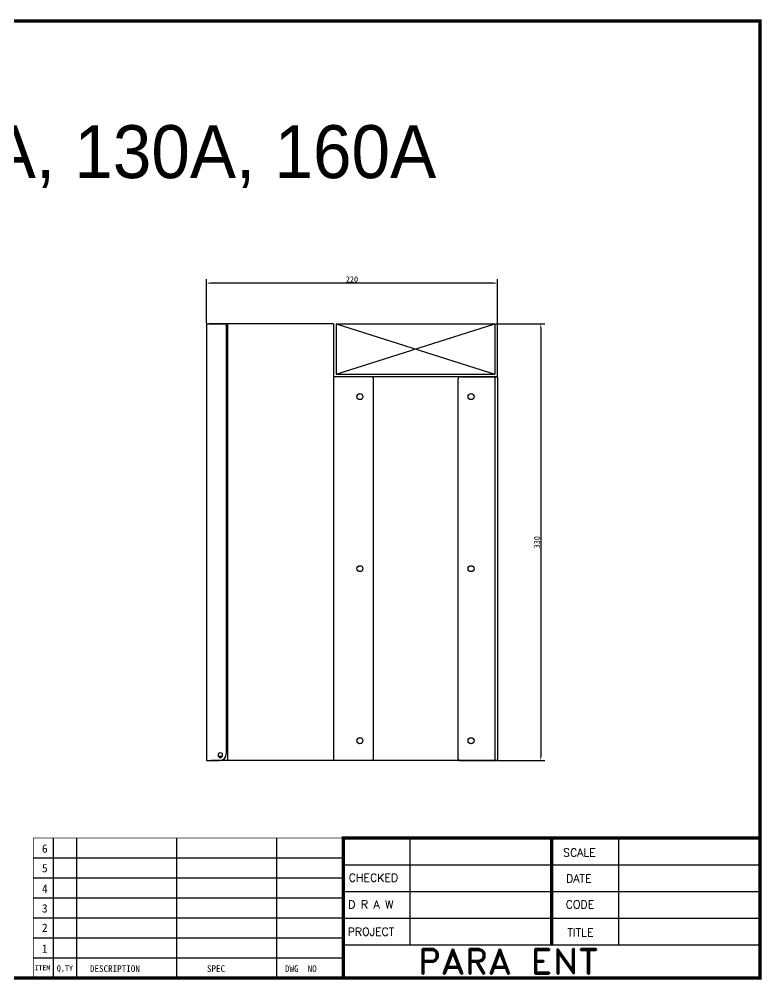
# Model space of a CAD drawing. Header units: millimetres. Extents: x 509 to 2769, y 363 to 1089.
# Drawn here: x 2208 to 2769, y 363 to 1089 of the extents above; entities that cross this region are included whole.
import ezdxf

# ---------------------------------------------------------------- set-up
doc = ezdxf.new("R2010")
doc.units = ezdxf.units.MM
for name, color, linetype in [('CASE', 7, 'Continuous'), ('CASE BRACKET', 7, 'Continuous'), ('CASE COVER', 7, 'Continuous'), ('FAN', 7, 'Continuous'), ('방열판', 7, 'Continuous')]:
    doc.layers.add(name, color=color, linetype=linetype)
doc.styles.add('ROMAND', font='romand', dxfattribs={"width": 1.1, "height": 8})
doc.styles.add('ROMANS', font='romans', dxfattribs={"height": 3})
doc.dimstyles.new('ISO-25', dxfattribs={"dimtxt": 4.5, "dimasz": 3, "dimexe": 3, "dimexo": 0.5, "dimtad": 1, "dimtxsty": 'Standard', "dimcen": 2.5, "dimclrd": 6, "dimclre": 6, "dimclrt": 1, "dimadec": 0, "dimazin": 0, "dimtfac": 1, "dimtmove": 0, "dimatfit": 3, "dimfxl": 3, "dimarcsym": 0})

# ---------------------------------------------------------------- blocks, each defined once
blk = doc.blocks.new('*D30')
at = {"color": 6, "lineweight": -2, "transparency": 16777216}
for p, q in [((2349.7, 859.05), (2349.7, 892.26)), ((2566.7, 889.26), (2352.7, 889.26)), ((2569.7, 819.05), (2569.7, 892.26))]:
    blk.add_line(p, q, dxfattribs=at)
at = {"color": 6, "transparency": 16777216}
for points in [[(2352.7, 889.76), (2352.7, 888.76), (2349.7, 889.26)], [(2566.7, 889.76), (2566.7, 888.76), (2569.7, 889.26)]]:
    blk.add_solid(points, dxfattribs=at)
at = {"layer": 'Defpoints', "color": 0, "transparency": 16777216}
for p in [(2349.7, 889.26), (2349.7, 858.55), (2569.7, 818.55)]:
    blk.add_point(p, dxfattribs=at)
at = {"color": 1, "transparency": 16777216, "insert": (2459.7, 892.13), "char_height": 4.5, "attachment_point": 5}
blk.add_mtext('220', dxfattribs=at)
blk = doc.blocks.new('*D31')
at = {"color": 6, "lineweight": -2, "transparency": 16777216}
for p, q in [((2568.2, 858.55), (2605.37, 858.55)), ((2602.37, 855.55), (2602.37, 531.55)), ((2570.2, 528.55), (2605.37, 528.55))]:
    blk.add_line(p, q, dxfattribs=at)
at = {"color": 6, "transparency": 16777216}
for points in [[(2601.87, 855.55), (2602.87, 855.55), (2602.37, 858.55)], [(2601.87, 531.55), (2602.87, 531.55), (2602.37, 528.55)]]:
    blk.add_solid(points, dxfattribs=at)
at = {"layer": 'Defpoints', "color": 0, "transparency": 16777216}
for p in [(2567.7, 858.55), (2569.7, 528.55), (2602.37, 528.55)]:
    blk.add_point(p, dxfattribs=at)
at = {"color": 1, "transparency": 16777216, "insert": (2599.49, 693.55), "char_height": 4.5, "attachment_point": 5, "rotation": 90}
blk.add_mtext('330', dxfattribs=at)

msp = doc.modelspace()

# ---------------------------------------------------------------- linework, layer by layer
at = {"color": 5}
for p, q in [((2233.931, 470.03), (2233.931, 364.19)), ((2251.571, 470.03), (2251.571, 364.19)), ((2327.171, 470.03), (2327.171, 364.19)), ((2402.771, 470.03), (2402.771, 364.19)), ((2503.571, 389.39), (2503.571, 470.03)), ((2661.071, 470.03), (2661.071, 389.39)), ((2453.171, 454.91), (2218.811, 454.91)), ((2453.171, 449.87), (2768.171, 449.87)), ((2453.171, 439.79), (2218.811, 439.79)), ((2453.171, 429.71), (2768.171, 429.71)), ((2453.171, 424.67), (2218.811, 424.67)), ((2453.171, 409.55), (2218.811, 409.55)), ((2453.171, 409.55), (2768.171, 409.55)), ((2453.171, 394.43), (2218.811, 394.43)), ((2453.171, 389.39), (2768.171, 389.39)), ((2453.171, 379.31), (2218.811, 379.31))]:
    msp.add_line(p, q, dxfattribs=at)
at = {"color": 5, "const_width": 2.52}
for points in [[(1734.971, 364.19), (2768.171, 364.19), (2768.171, 1087.43), (1734.971, 1087.43), (1734.971, 364.19)], [(2768.171, 470.03), (2453.171, 470.03), (2453.171, 364.19)], [(2610.671, 470.03), (2610.671, 389.39)]]:
    msp.add_lwpolyline(points, dxfattribs=at)
at = {"color": 5, "ltscale": 2, "const_width": 0.504}
msp.add_lwpolyline([(2453.171, 470.03), (2218.811, 470.03), (2218.811, 364.19)], dxfattribs=at)
at = {"layer": 'CASE', "color": 0}
for p, q in [((2445.703, 858.549), (2351.703, 858.549)), ((2365.702, 858.549), (2365.703, 528.55)), ((2445.702, 858.549), (2445.702, 819.549)), ((2474.702, 818.549), (2446.702, 818.549)), ((2475.702, 817.549), (2475.703, 529.55)), ((2474.703, 528.55), (2353.203, 528.549))]:
    msp.add_line(p, q, dxfattribs=at)
for centre in [(2465.703, 803.55), (2465.703, 673.55), (2465.703, 543.55)]:
    msp.add_circle(centre, 2.25, dxfattribs=at)
for centre, radius, start, end in [((2446.702, 819.549), 1, 180.000013, 270.000012), ((2474.702, 817.549), 1, 0.000013, 90.000012), ((2360.203, 532.549), 1.75, 180, 0), ((2474.703, 529.55), 1, 270.000018, 0.000013)]:
    msp.add_arc(centre, radius, start, end, dxfattribs=at)
at = {"layer": 'CASE BRACKET', "color": 0}
for p, q in [((2539.703, 816.55), (2539.703, 530.55)), ((2541.703, 818.55), (2569.703, 818.55)), ((2567.703, 818.55), (2567.703, 528.55)), ((2569.703, 818.55), (2569.703, 528.55)), ((2541.703, 528.55), (2569.703, 528.55))]:
    msp.add_line(p, q, dxfattribs=at)
for centre in [(2549.703, 803.55), (2549.703, 673.55), (2549.703, 543.55)]:
    msp.add_circle(centre, 2.25, dxfattribs=at)
for centre, start, end in [((2541.703, 816.55), 90, 180), ((2541.703, 530.55), 180, 270)]:
    msp.add_arc(centre, 2, start, end, dxfattribs=at)
at = {"layer": 'CASE COVER', "color": 0}
for p, q in [((2349.703, 858.549), (2349.703, 528.55)), ((2349.703, 858.549), (2363.703, 858.549)), ((2364.702, 857.549), (2364.703, 533.549)), ((2349.703, 528.549), (2359.703, 528.549))]:
    msp.add_line(p, q, dxfattribs=at)
msp.add_circle((2360.203, 533.049), 1.5, dxfattribs=at)
for centre, radius, start, end in [((2363.702, 857.549), 1, 0.000012, 90.000004), ((2359.703, 533.549), 5, 270, 0)]:
    msp.add_arc(centre, radius, start, end, dxfattribs=at)
at = {"layer": 'FAN', "color": 0}
for p, q in [((2447.703, 820.55), (2567.703, 858.55)), ((2447.703, 858.55), (2567.703, 820.55)), ((2447.703, 858.55), (2567.703, 858.55)), ((2447.703, 858.55), (2447.703, 820.55)), ((2567.703, 858.55), (2567.703, 820.55)), ((2447.703, 820.55), (2567.703, 820.55))]:
    msp.add_line(p, q, dxfattribs=at)
at = {"layer": '방열판', "color": 0}
for p, q in [((2445.703, 818.55), (2445.703, 528.55)), ((2569.703, 818.55), (2445.703, 818.55)), ((2569.703, 818.55), (2569.703, 528.55)), ((2569.703, 528.55), (2445.703, 528.55))]:
    msp.add_line(p, q, dxfattribs=at)
for centre in [(2465.703, 803.55), (2549.703, 803.55), (2465.703, 673.55), (2549.703, 673.55), (2465.703, 543.55), (2549.703, 543.55)]:
    msp.add_circle(centre, 2.25, dxfattribs=at)

# ---------------------------------------------------------------- texts
at = {"color": 5, "style": 'ROMANS'}
for s, p in [('SCALE', (2619.284, 456.014)), ('CHECKED', (2457.237, 437.043)), ('DATE', (2621.544, 436.385)), ('D R A W', (2456.826, 416.815)), ('CODE', (2621.237, 416.863)), ('PROJECT', (2456.422, 396.249)), ('TITLE', (2622.523, 395.664))]:
    msp.add_text(s, height=6.048, dxfattribs=at).set_placement(p)
at = {"color": 5, "style": 'ROMAND', "width": 1.1}
msp.add_text('PARA ENT', height=18.816, dxfattribs=at).set_placement((2509.415, 367.435))
at = {"insert": (1976.425, 1008.62), "char_height": 40, "width": 657.7894, "attachment_point": 1}
msp.add_mtext('{\\fGulim|b0|i0|c129|p50;90A, 110A, 130A, 160A}', dxfattribs=at)
at = {"color": 5, "attachment_point": 1}
for s, insert, char_height, width in [('6', (2225.381, 465.227), 6.3, 8.29962), ('5', (2225.381, 450.399), 6.3, 8.29962), ('4', (2225.381, 434.864), 6.3, 8.29962), ('3', (2225.381, 420.035), 6.3, 8.29962), ('2', (2225.381, 405.383), 6.3, 8.29962), ('1', (2225.381, 389.672), 6.3, 8.29962), ('ITEM', (2219.86, 373.844), 3.78, 5.04), ('Q,TY', (2236.602, 373.844), 4.284, 12.6), ('DESCRIPTION', (2261.674, 373.844), 5.04, 25.2), ('SPEC', (2350.107, 373.844), 5.04, 25.2), ('DWG  NO', (2409.077, 373.844), 5.04, 37.8)]:
    msp.add_mtext(s, dxfattribs=dict(at, insert=insert, char_height=char_height, width=width))

# ---------------------------------------------------------------- dimensions: what is measured, and where the dimension line sits
dim = msp.add_linear_dim(base=(2349.703, 889.257), p1=(2569.703, 818.55), p2=(2349.703, 858.549), dimstyle='ISO-25')
dim.commit()
dim.dimension.update_dxf_attribs({"geometry": '*D30', "text_midpoint": (2459.703, 892.132)})
dim = msp.add_linear_dim(base=(2602.365, 528.55), p1=(2567.703, 858.55), p2=(2569.703, 528.55), angle=90, dimstyle='ISO-25')
dim.commit()
dim.dimension.update_dxf_attribs({"geometry": '*D31', "text_midpoint": (2599.49, 693.55)})

doc.saveas('drawing.dxf')
